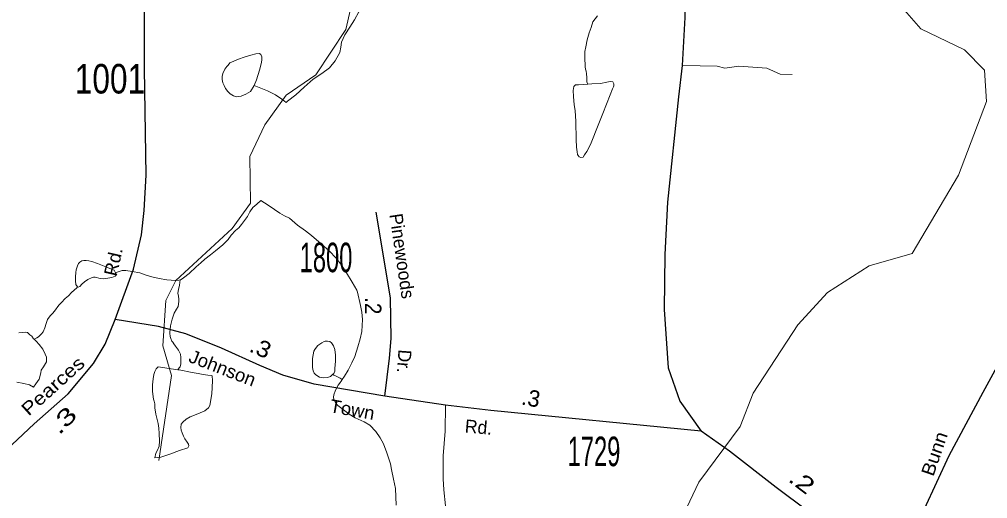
# Model space of a CAD drawing. Extents: x 649378 to 698944, y 229673 to 279958.
# Drawn here: x 672261 to 673735, y 240570 to 241301 of the extents above; entities that cross this region are included whole.
import ezdxf
from ezdxf.enums import TextEntityAlignment as Align

# ---------------------------------------------------------------- set-up
doc = ezdxf.new("R2010")
doc.units = 0
doc.header["$LTSCALE"] = 8
for name, color, linetype, lineweight in [('11', 7, 'Continuous', 40), ('17', 7, 'Continuous', 40), ('32', 7, 'Continuous', 25), ('35', 7, 'Continuous', 13), ('59', 7, 'Continuous', 13), ('62', 7, 'Continuous', 13)]:
    doc.layers.add(name, color=color, linetype=linetype, lineweight=lineweight)
doc.layers.add('8', color=7, linetype='Continuous')

msp = doc.modelspace()

# ---------------------------------------------------------------- linework, layer by layer
at = {"layer": '32'}
for points in [[(672406.432, 240843.694), (672434.187, 240920.219), (672446.523, 240972.584), (672450.777, 241009.623), (672453.542, 241063.478), (672451.202, 241225.47), (672451.202, 241274.856), (672451.414, 241392.571), (672456.944, 241461.966), (672464.814, 241543.92), (672476.299, 241604.8), (672493.101, 241647.16), (672506.713, 241671.001), (672519.899, 241689.308), (672590.085, 241758.703), (672629.432, 241801.063), (672658.783, 241843.211), (672690.686, 241899.834), (672715.248, 241946.149)], [(672715.248, 241946.149), (672858.602, 241833.53), (673012.799, 241694.102), (673095.109, 241623.643), (673129.99, 241602.356), (673235.907, 241564.892), (673254.623, 241547.862), (673276.105, 241514.016), (673277.381, 241449.73), (673274.404, 241303.703), (673270.363, 241230.689), (673264.407, 241183.006), (673248.03, 241022.291), (673243.99, 240942.465), (673242.713, 240858.595), (673248.881, 240769.829), (673266.747, 240718.74), (673299.074, 240673.186)], [(674679.433, 241311.511), (674639.235, 241297.674), (674606.907, 241291.288), (674446.753, 241292.352), (674406.342, 241289.372), (674372.312, 241281.709), (674339.133, 241266.382), (674248.315, 241202.734), (674207.266, 241176.977), (674150.691, 241159.522), (674009.679, 241121.418), (673982.455, 241112.052), (673950.977, 241098.003), (673918.223, 241064.369), (673888.021, 241022.221), (673813.368, 240888.752), (673728.08, 240732.293), (673676.397, 240635.437), (673638.539, 240554.121), (673605.572, 240480.255)], [(672817.447, 240726.509), (672824.359, 240784.73), (672826.911, 240814.531), (672826.061, 240876.688), (672803.941, 241006.964)], [(672178.54, 240581.336), (672215.015, 240621.035), (672283.287, 240684.257), (672334.757, 240730.236), (672373.679, 240776.428), (672391.119, 240805.804), (672406.432, 240843.694)], [(672817.447, 240726.509), (672709.615, 240745.029), (672661.974, 240758.652), (672627.093, 240773.127), (672568.392, 240799.523), (672513.944, 240821.661), (672472.258, 240832.73), (672406.432, 240843.694)], [(673299.074, 240673.186), (672978.875, 240704.584), (672909.539, 240713.099), (672817.447, 240726.509)], [(673605.572, 240480.255), (673566.862, 240492.863), (673529.429, 240505.209), (673507.735, 240516.704), (673413.514, 240587.591), (673342.05, 240642.938), (673299.074, 240673.186)]]:
    msp.add_lwpolyline(points, dxfattribs=at)
at = {"layer": '35'}
for points in [[(673270.363, 241230.689), (673297.581, 241230.357), (673323.529, 241229.506), (673335.014, 241226.526), (673356.282, 241229.506), (673399.245, 241226.526), (673419.663, 241217.585), (673437.954, 241216.734)], [(672909.539, 240713.099), (672909.221, 240673.4), (672906.243, 240635.509), (672906.243, 240600.599), (672907.094, 240583.569), (672909.859, 240559.515), (672914.113, 240544.615), (672923.045, 240526.734), (672927.725, 240500.764), (672927.299, 240468.834), (672922.407, 240433.71), (672913.475, 240416.681), (672871.363, 240371.553), (672806.068, 240300.242), (672794.158, 240292.153), (672773.314, 240268.312)]]:
    msp.add_lwpolyline(points, dxfattribs=at)
at = {"layer": '59'}
for points in [[(673266.52, 240050.384), (673240.584, 240115.916), (673220.773, 240415.278), (673235.712, 240468.967), (673295.775, 240595.703), (673358.588, 240680.393), (673378.4, 240730.972), (673446.339, 240835.552), (673491.777, 240884.615), (673554.902, 240925.304), (673620.715, 240943.961), (673691.091, 241063.48), (673733.466, 241175.59), (673730.467, 241223.638), (673699.967, 241254.279), (673633.53, 241286.637), (673605.468, 241319.215), (673582.281, 241390.669), (673588.72, 241562.515), (673578.346, 241582.718), (673578.033, 241621.719), (673557.034, 241710.141)], [(672472.841, 240628.645), (672492.342, 240758.21), (672479.217, 240803.475), (672483.78, 240872.383), (672498.718, 240903.071), (672584.718, 240982.276), (672612.405, 241020.699), (672611.844, 241091.7), (672634.406, 241140.232), (672666.97, 241185.546), (672712.407, 241216.609), (672757.845, 241285.657), (672765.158, 241316.502), (672756.596, 241419.659), (672771.847, 241445.347)]]:
    msp.add_lwpolyline(points, dxfattribs=at)
at = {"layer": '62'}
for points in [[(672667.125, 241174.391), (672668.938, 241176.219), (672681.625, 241186.062), (672694.375, 241197.719), (672708.312, 241210.016), (672721.062, 241218.625), (672733.188, 241227.25), (672741.625, 241237.672), (672748.875, 241250.516), (672750, 241258.438), (672751.125, 241266.36), (672756.562, 241277.375), (672763.812, 241289.016), (672771.062, 241300.031), (672777.688, 241312.25), (672783.688, 241320.219), (672788.562, 241327.578), (672789.062, 241338.547), (672789, 241347.688), (672787.125, 241355.594), (672784.625, 241366.547), (672782.688, 241380.547), (672780.188, 241392.719), (672777.562, 241410.36)], [(673126.438, 241201.922), (673125.125, 241205.578), (673125.125, 241212.281), (673124.438, 241217.75), (673123.812, 241222.016), (673123.125, 241225.062), (673122.562, 241228.719), (673121.875, 241243.344), (673121.75, 241251.875), (673123.562, 241259.188), (673125.312, 241269.562), (673128.25, 241280.562), (673131.312, 241288.5), (673134.25, 241297.062), (673140.938, 241306.235)], [(672618.188, 241200.266), (672620.625, 241199.062), (672633.5, 241194.25), (672638.375, 241191.86), (672650.562, 241185.86), (672660.375, 241179.203), (672664.625, 241176.203), (672667.125, 241174.391)], [(672505.625, 240903.922), (672506.812, 240904.531), (672510.5, 240907), (672519.062, 240913.766), (672529.938, 240923.594), (672537.188, 240929.719), (672543.188, 240935.266), (672551.75, 240942.016), (672559.562, 240948.172), (672570.5, 240957.391), (672578.375, 240965.375), (672583.188, 240972.094), (672589.812, 240978.86), (672594.688, 240983.141), (672598.875, 240988.062), (672607.938, 241000.312), (672611.625, 241007.641), (672616.438, 241014.391), (672622.438, 241019.297), (672628.562, 241024.828)], [(672752.312, 240752.062), (672755.938, 240756.953), (672761.375, 240766.141), (672766.75, 240777.156), (672771.562, 240786.922), (672776.312, 240801.594), (672779.875, 240813.812), (672782.25, 240825.391), (672783.375, 240843.672), (672782.062, 240854.656), (672780.188, 240865), (672775.75, 240885.078), (672774.562, 240888.11), (672767.75, 240900.235), (672759.062, 240914.812), (672751.062, 240926.328), (672743.688, 240936.641), (672732, 240948.75), (672724.688, 240954.797), (672716.688, 240962.047), (672705.625, 240971.735), (672696.5, 240978.36), (672684.25, 240987.422), (672672, 240997.703), (672664.625, 241001.297), (672657.312, 241005.531), (672649.312, 241010.953), (672642.625, 241015.781), (672634, 241021.203), (672628.562, 241024.828)], [(672349.125, 240893.094), (672346.688, 240896.719), (672346, 240902.219), (672346, 240908.312), (672346.5, 240915.016), (672347.125, 240919.281), (672348.875, 240925.375), (672350.688, 240929.047), (672352.562, 240930.906), (672355.562, 240932.75), (672358.625, 240933.375), (672362.188, 240933.391), (672366.562, 240932.828), (672370.812, 240931.625), (672379.375, 240928.641), (672392.188, 240923.86), (672400.688, 240920.25), (672405.062, 240918.469), (672406.875, 240914.828)], [(672406.875, 240914.828), (672408.062, 240911.781), (672406.25, 240909.312), (672401.438, 240907.469), (672392.312, 240906.172), (672388.688, 240905.547), (672383.75, 240906.125), (672375.875, 240907.891), (672373.438, 240907.891), (672371.562, 240907.266), (672364.875, 240904.172), (672360, 240901.094), (672355.812, 240897.391), (672352.75, 240893.719), (672350.312, 240892.5), (672349.125, 240893.094)], [(672406.875, 240914.828), (672411.125, 240916.062), (672417.25, 240917.938), (672422.75, 240917.969), (672432.5, 240916.828), (672444.062, 240914.469), (672452, 240911.469), (672462.312, 240908.5), (672473.312, 240906.141), (672485, 240903.781), (672491.688, 240903.203), (672497.75, 240902.656), (672503.25, 240903.297), (672505.625, 240903.922)], [(672283.25, 240813.422), (672286.938, 240815.266), (672289.875, 240817.11), (672292.312, 240819.578), (672294.188, 240821.422), (672296.625, 240824.469), (672299.562, 240830.578), (672301.312, 240837.312), (672303.188, 240843.406), (672307.375, 240848.922), (672311, 240852.61), (672314.062, 240856.281), (672320.688, 240865.469), (672324.875, 240869.156), (672330.375, 240875.297), (672335.188, 240879.578), (672340.062, 240884.5), (672347.875, 240891.875), (672349.125, 240893.094)], [(672501.75, 240766.781), (672504.188, 240769.86), (672505.312, 240771.078), (672506.562, 240775.953), (672506.438, 240782.047), (672506.438, 240785.703), (672505.875, 240790.578), (672502.75, 240796.656), (672498.438, 240802.719), (672495.938, 240806.36), (672494.125, 240808.766), (672492.875, 240810.61), (672491.062, 240814.235), (672490.375, 240817.281), (672490.375, 240819.125), (672489.75, 240820.922), (672489.75, 240824.578), (672490.312, 240828.25), (672490.938, 240833.75), (672493.25, 240844.11), (672496.25, 240853.281), (672499.938, 240859.391), (672502.25, 240863.062), (672502.875, 240866.719), (672503.438, 240871.594), (672503.438, 240874.656), (672502.812, 240878.922), (672502.125, 240883.797), (672502.75, 240889.281), (672504.5, 240895.985), (672505.625, 240903.922)], [(672260, 240823), (672269.812, 240824.297), (672272.812, 240823.703), (672276.5, 240820.062), (672279.562, 240818.25), (672282.062, 240814.016), (672283.25, 240813.422), (672286.312, 240810.391), (672290.562, 240805.547), (672296.125, 240798.281), (672299.875, 240790.375), (672301.688, 240786.125), (672301.812, 240778.797), (672297.5, 240771.469), (672293.938, 240765.969), (672293.312, 240762.281), (672290.938, 240752.531), (672285.562, 240745.188), (672281.875, 240740.281), (672275.812, 240743.891), (672267.25, 240745.656), (672256.938, 240748.016)], [(672738.188, 240759.891), (672739.375, 240758.672), (672743.125, 240756.86), (672746.188, 240755.672), (672749.25, 240753.875), (672752.312, 240752.062)], [(672834.625, 240560.672), (672833.25, 240585.641), (672830.688, 240600.25), (672827.562, 240614.86), (672825.688, 240623.375), (672820.125, 240640.391), (672815.125, 240653.766), (672810.188, 240662.875), (672803.438, 240672.594), (672794.188, 240682.266), (672785.688, 240687.688), (672772.188, 240693.688), (672763, 240699.125), (672752, 240707.578), (672745.875, 240712.406), (672742.75, 240715.438), (672741.562, 240717.875), (672739.688, 240721.5), (672739.125, 240725.172), (672739.625, 240728.828), (672742.062, 240735.531), (672746.25, 240743.485), (672748.062, 240745.922), (672751.688, 240750.844), (672752.312, 240752.062)]]:
    msp.add_lwpolyline(points, dxfattribs=at)
for points in [[(672618.188, 241200.266), (672621.75, 241208.812), (672626.562, 241223.469), (672628.938, 241233.235), (672630.125, 241238.719), (672630.062, 241243.594), (672628.25, 241247.235), (672626.375, 241249.062), (672620.938, 241248.422), (672613, 241246.531), (672604.438, 241244.031), (672592.938, 241239.688), (672587.438, 241237.219), (672581.375, 241234.735), (672578.375, 241231.062), (672576.562, 241229.219), (672573.5, 241224.922), (672570.562, 241218.203), (672569.312, 241213.938), (672569.375, 241209.062), (672570.625, 241204.188), (672572.438, 241199.938), (672574.375, 241195.688), (672578, 241190.828), (672581.688, 241187.203), (672586.625, 241184.172), (672591.5, 241183), (672598.188, 241183.672), (672605.438, 241186.75), (672612.75, 241191.078)], [(673126.438, 241201.922), (673120.312, 241201.891), (673112.438, 241201.219), (673107.5, 241201.203), (673105.062, 241198.735), (673103.875, 241192.641), (673104.562, 241183.5), (673105.875, 241170.719), (673107.125, 241162.188), (673107.938, 241145.125), (673108.688, 241117.719), (673109.375, 241106.141), (673110.062, 241098.844), (673110.625, 241095.188), (673111.875, 241093.36), (673113.188, 241091.547), (673115.625, 241090.344), (673119.25, 241090.969), (673121.625, 241094.656), (673124.688, 241099.547), (673130.688, 241109.953), (673143.25, 241142.328), (673149.188, 241157.61), (673160.625, 241185.703), (673164.25, 241194.875), (673165.438, 241197.938), (673166.062, 241199.766), (673166, 241202.812), (673164.75, 241205.844), (673160.5, 241206.438), (673155.625, 241205.188), (673145.875, 241203.297), (673132.438, 241202.594)], [(672738.188, 240759.891), (672734.625, 240756.812), (672729.75, 240754.953), (672724.25, 240754.312), (672720.562, 240754.891), (672717.562, 240755.469), (672712.062, 240759.094), (672709.562, 240761.516), (672708.312, 240765.172), (672707.125, 240770.031), (672707, 240775.516), (672707, 240779.781), (672706.938, 240784.047), (672708.188, 240789.531), (672709.312, 240795.016), (672710.5, 240797.485), (672712.938, 240801.156), (672715.375, 240803.594), (672718.375, 240806.047), (672721.438, 240807.922), (672725.062, 240809.766), (672726.312, 240810.375), (672729.938, 240810.422), (672733.625, 240809.828), (672736.062, 240808.016), (672739.125, 240803.156), (672741, 240797.688), (672742.312, 240789.156), (672742.312, 240780.641), (672741.75, 240773.938), (672741.25, 240769.031), (672741.25, 240764.797), (672739.375, 240761.11)], [(672501.75, 240766.781), (672504.188, 240766.812), (672523.688, 240762.672), (672532.812, 240760.906), (672540.75, 240759.735), (672547.438, 240758.562), (672552.938, 240757.985), (672554.25, 240757.391), (672554.875, 240750.688), (672554.312, 240739.719), (672553.75, 240729.969), (672550.875, 240712.281), (672548.438, 240708.61), (672542.938, 240704.297), (672535.75, 240701.203), (672527.188, 240697.485), (672520.5, 240695), (672514.438, 240691.312), (672509.562, 240687), (672507.125, 240683.938), (672506.625, 240679.062), (672507.25, 240674.812), (672508.5, 240670.547), (672510.375, 240665.688), (672512.812, 240661.438), (672515.938, 240656.578), (672518.375, 240653.547), (672518.938, 240651.11), (672517.188, 240648.062), (672504.375, 240643.703), (672489.875, 240638.125), (672475.812, 240633.766), (672466.688, 240632.485), (672468.5, 240639.797), (672470.875, 240644.078), (672473.312, 240650.203), (672473.875, 240658.125), (672473.75, 240669.688), (672473.062, 240677.61), (672471.812, 240684.922), (672468.688, 240698.906), (672466.75, 240708.641), (672466.75, 240714.735), (672466.062, 240719.016), (672464.875, 240722.031), (672463.562, 240733.625), (672463.5, 240743.969), (672464.625, 240753.125), (672465.25, 240759.828), (672467, 240764.094), (672468.812, 240768.391), (672471.875, 240771.453)]]:
    msp.add_lwpolyline(points, close=True, dxfattribs=at)

# ---------------------------------------------------------------- texts
at = {"layer": '11'}
for s, rotation, p in [('Pinewoods', 278.376, (672833.641, 240938.745)), ('Dr.', 265.981, (672836.839, 240780.435)), ('Rd.', 355.076, (672959.216, 240669.523))]:
    msp.add_text(s, height=20, rotation=rotation, dxfattribs=at).set_placement(p, align=Align.CENTER)
for s, rotation, width, p in [('Rd.', 77.095, 1.05, (672413.466, 240929.484)), ('Johnson', 338.774, 1.05, (672566.336, 240760.14)), ('Pearces', 42.103, 1.2, (672318.413, 240734.79)), ('Town', 349.846, 1.05, (672765.942, 240696.329)), ('Bunn', 70.906, 1.1, (673663.868, 240635.63))]:
    msp.add_text(s, height=20, rotation=rotation, dxfattribs=dict(at, width=width)).set_placement(p, align=Align.CENTER)
at = {"layer": '17'}
for s, rotation, width, p in [('.2', 270.04, 0.95, (672786.987, 240864.482)), ('.3', 336.255, 1.1, (672623.063, 240789.126)), ('.3', 45.217, 1.5, (672335.85, 240681.148)), ('.2', 322.981, 1.35, (673445.143, 240586.611))]:
    msp.add_text(s, height=25, rotation=rotation, dxfattribs=dict(at, width=width)).set_placement(p, align=Align.CENTER)
msp.add_text('.3', height=25, rotation=349.846, dxfattribs=at).set_placement((673037.732, 240711.545), align=Align.CENTER)
at = {"layer": '8'}
for s, width, p in [('1001', 0.8, (672398.529, 241187.926)), ('1800', 0.6, (672727.667, 240915.533)), ('1729', 0.6, (673135.873, 240619.933))]:
    msp.add_text(s, height=45, dxfattribs=dict(at, width=width)).set_placement(p, align=Align.CENTER)

doc.saveas('drawing.dxf')
